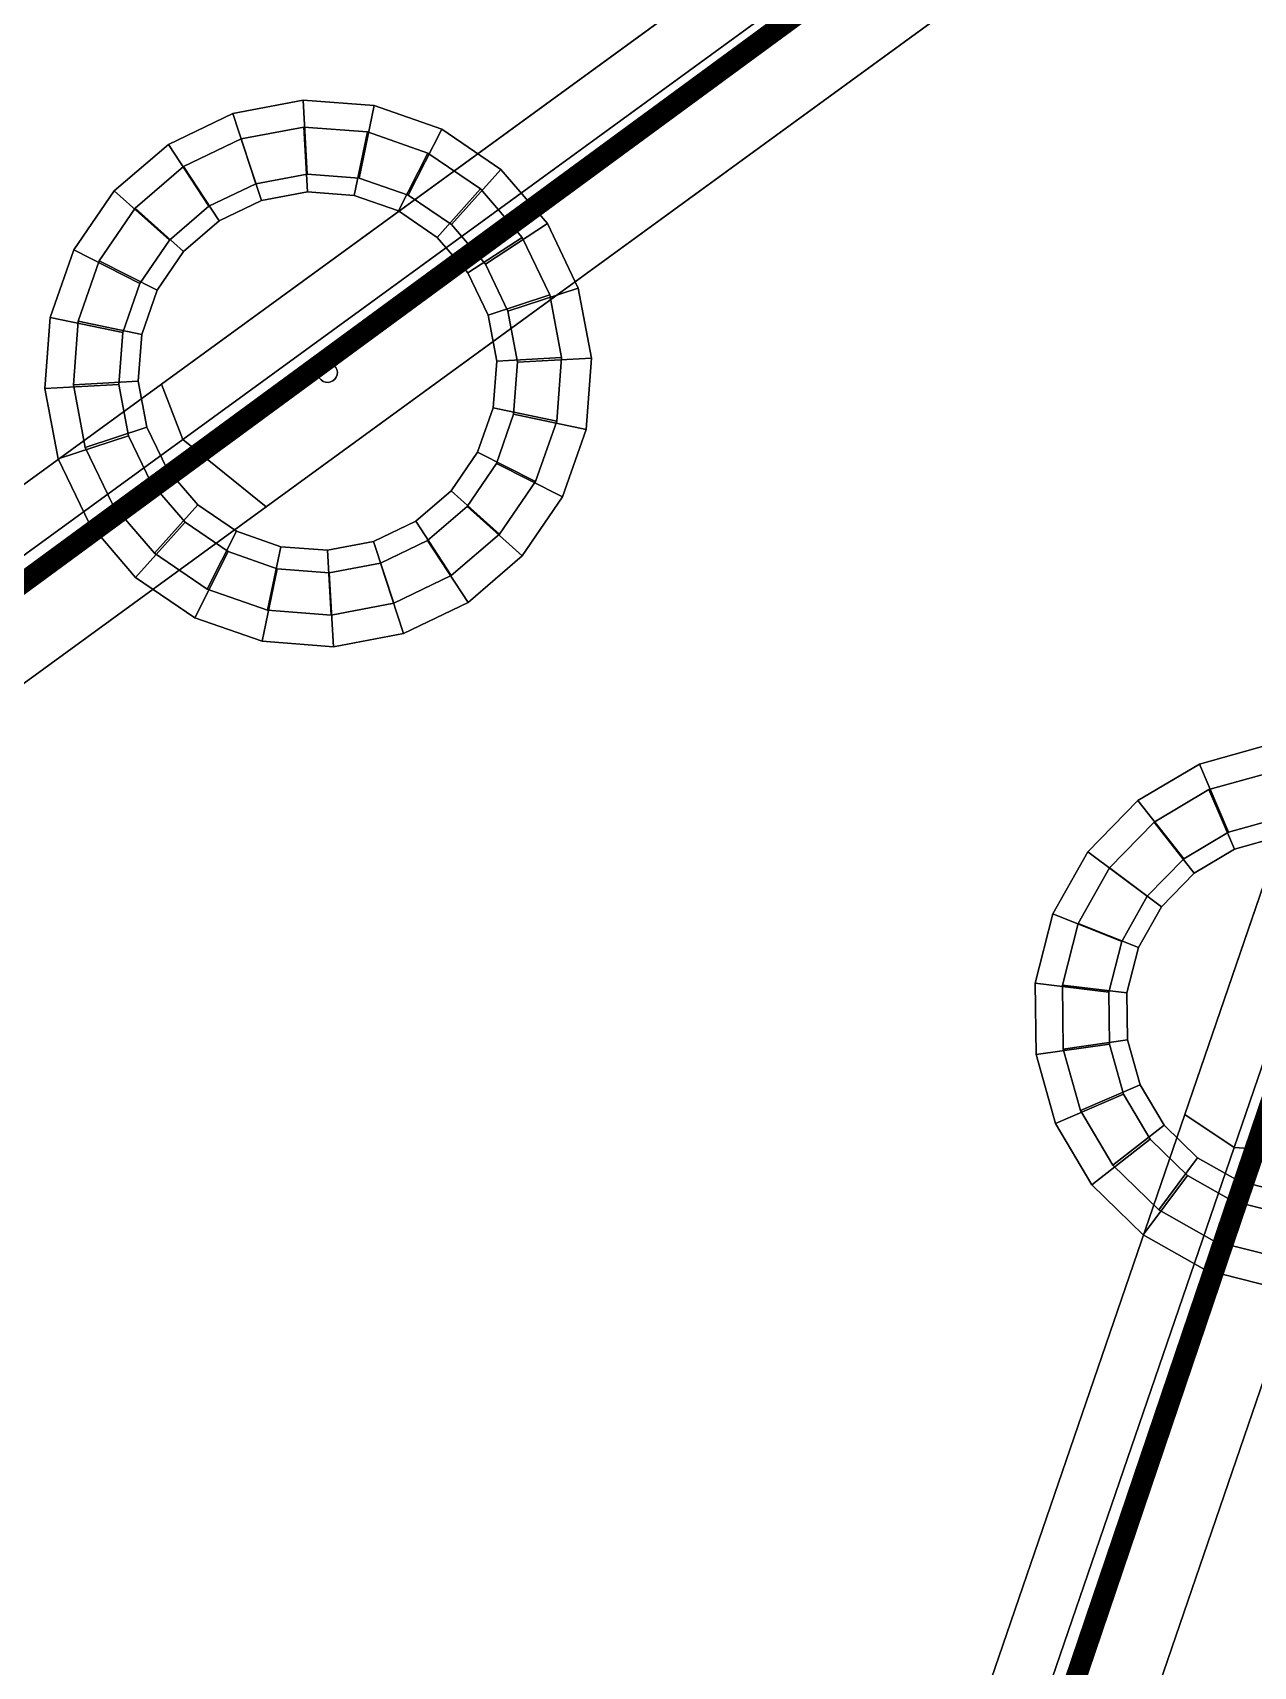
# Model space of a CAD drawing. Header units: inches. Extents: x -2 to 2474, y 1 to 287.
# Drawn here: x 166.168 to 166.572, y 174.72 to 175.261 of the extents above; entities that cross this region are included whole.
import ezdxf

# ---------------------------------------------------------------- set-up
doc = ezdxf.new("R2010")
doc.units = ezdxf.units.IN
doc.header["$MEASUREMENT"] = 0
doc.layers.add('DLX_LUM', color=7, linetype='Continuous', true_color=0xffd400)

msp = doc.modelspace()

# ---------------------------------------------------------------- linework, layer by layer
at = {"layer": 'DLX_LUM'}
for points in [[(166.72984, 175.52299, 0), (166.21069, 175.14466, 0)], [(166.21069, 175.14466, 0), (166.72984, 175.52299, 0)], [(166.21776, 175.12632, 0), (166.73191, 175.501, 0)], [(166.73191, 175.501, 0), (166.21776, 175.12632, 0)], [(166.21069, 175.14466, 0), (166.69729, 175.49926, 0)], [(166.69729, 175.49926, 0), (166.21069, 175.14466, 0)], [(166.21776, 175.12632, 0), (166.73038, 175.49989, 0)], [(166.73038, 175.49989, 0), (166.21776, 175.12632, 0)], [(166.74623, 175.47565, 0), (166.54977, 174.90265, 0)], [(166.54977, 174.90265, 0), (166.74623, 175.47565, 0)], [(166.74333, 175.4669, 0), (166.24538, 175.10402, 0)], [(166.24538, 175.10402, 0), (166.74333, 175.4669, 0)], [(166.74319, 175.46679, 0), (166.24538, 175.10402, 0)], [(166.24538, 175.10402, 0), (166.74319, 175.46679, 0)], [(166.74319, 175.46679, 0), (166.54977, 174.90265, 0)], [(166.54977, 174.90265, 0), (166.74319, 175.46679, 0)], [(166.56608, 174.89168, 0), (166.76189, 175.46279, 0)], [(166.76189, 175.46279, 0), (166.56608, 174.89168, 0)], [(166.76189, 175.46279, 0), (166.56608, 174.89168, 0)], [(166.56608, 174.89168, 0), (166.76189, 175.46279, 0)], [(165.30083, 174.4484, 0), (166.55606, 175.37034, 0)], [(166.55606, 175.37034, 0), (165.30083, 174.4484, 0)], [(165.30185, 174.44921, 0), (166.55617, 175.37049, 0)], [(166.55617, 175.37049, 0), (165.30185, 174.44921, 0)], [(165.303, 174.44985, 0), (166.55641, 175.37046, 0)], [(166.55641, 175.37046, 0), (165.303, 174.44985, 0)], [(165.29926, 174.44555, 0), (166.55651, 175.36897, 0)], [(166.55651, 175.36897, 0), (165.29926, 174.44555, 0)], [(165.29934, 174.44467, 0), (166.55689, 175.36832, 0)], [(166.55689, 175.36832, 0), (165.29934, 174.44467, 0)], [(165.29949, 174.44651, 0), (166.55623, 175.36956, 0)], [(166.55623, 175.36956, 0), (165.29949, 174.44651, 0)], [(165.29974, 174.44394, 0), (166.55735, 175.36763, 0)], [(166.55735, 175.36763, 0), (165.29974, 174.44394, 0)], [(165.30003, 174.44748, 0), (166.55608, 175.37002, 0)], [(166.55608, 175.37002, 0), (165.30003, 174.44748, 0)], [(165.30042, 174.44339, 0), (166.55786, 175.36695, 0)], [(166.55786, 175.36695, 0), (165.30042, 174.44339, 0)], [(165.30135, 174.44307, 0), (166.55838, 175.36634, 0)], [(166.55838, 175.36634, 0), (165.30135, 174.44307, 0)], [(165.30245, 174.44301, 0), (166.55888, 175.36583, 0)], [(166.55888, 175.36583, 0), (165.30245, 174.44301, 0)], [(165.30365, 174.44319, 0), (166.55932, 175.36546, 0)], [(166.55932, 175.36546, 0), (165.30365, 174.44319, 0)], [(165.30422, 174.45028, 0), (166.55677, 175.37025, 0)], [(166.55677, 175.37025, 0), (165.30422, 174.45028, 0)], [(165.30487, 174.44362, 0), (166.55968, 175.36525, 0)], [(166.55968, 175.36525, 0), (165.30487, 174.44362, 0)], [(165.30542, 174.45046, 0), (166.55721, 175.36988, 0)], [(166.55721, 175.36988, 0), (165.30542, 174.45046, 0)], [(165.30603, 174.44426, 0), (166.55992, 175.36522, 0)], [(166.55992, 175.36522, 0), (165.30603, 174.44426, 0)], [(165.30652, 174.4504, 0), (166.55771, 175.36937, 0)], [(166.55771, 175.36937, 0), (165.30652, 174.4504, 0)], [(166.56004, 175.36537, 0), (165.30704, 174.44507, 0)], [(165.30704, 174.44507, 0), (166.56004, 175.36537, 0)], [(165.30745, 174.45008, 0), (166.55823, 175.36875, 0)], [(166.55823, 175.36875, 0), (165.30745, 174.45008, 0)], [(165.30784, 174.44599, 0), (166.56001, 175.36569, 0)], [(166.56001, 175.36569, 0), (165.30784, 174.44599, 0)], [(166.55874, 175.36808, 0), (165.30813, 174.44954, 0)], [(165.30813, 174.44954, 0), (166.55874, 175.36808, 0)], [(165.30838, 174.44697, 0), (166.55986, 175.36616, 0)], [(166.55986, 175.36616, 0), (165.30838, 174.44697, 0)], [(165.30853, 174.4488, 0), (166.5592, 175.3674, 0)], [(166.5592, 175.3674, 0), (165.30853, 174.4488, 0)], [(166.55958, 175.36674, 0), (165.30861, 174.44792, 0)], [(165.30861, 174.44792, 0), (166.55958, 175.36674, 0)], [(166.20356, 173.80926, 0), (166.69542, 175.26155, 0)], [(166.69542, 175.26155, 0), (166.20356, 173.80926, 0)], [(166.20367, 173.80816, 0), (166.69586, 175.26139, 0)], [(166.69586, 175.26139, 0), (166.20367, 173.80816, 0)], [(166.20368, 173.81048, 0), (166.69517, 175.26163, 0)], [(166.69517, 175.26163, 0), (166.20368, 173.81048, 0)], [(166.20403, 173.80724, 0), (166.69646, 175.26118, 0)], [(166.69646, 175.26118, 0), (166.20403, 173.80724, 0)], [(166.69512, 175.26165, 0), (166.20405, 173.81172, 0)], [(166.20405, 173.81172, 0), (166.69512, 175.26165, 0)], [(166.2046, 173.80657, 0), (166.69717, 175.26093, 0)], [(166.69717, 175.26093, 0), (166.2046, 173.80657, 0)], [(166.69528, 175.2616, 0), (166.20463, 173.81291, 0)], [(166.20463, 173.81291, 0), (166.69528, 175.2616, 0)], [(166.20535, 173.80619, 0), (166.69796, 175.26066, 0)], [(166.69796, 175.26066, 0), (166.20535, 173.80619, 0)], [(166.69564, 175.26147, 0), (166.20538, 173.81396, 0)], [(166.20538, 173.81396, 0), (166.69564, 175.26147, 0)], [(166.20623, 173.80614, 0), (166.69875, 175.26038, 0)], [(166.69875, 175.26038, 0), (166.20623, 173.80614, 0)], [(166.69616, 175.26129, 0), (166.20626, 173.8148, 0)], [(166.20626, 173.8148, 0), (166.69616, 175.26129, 0)], [(166.20716, 173.80641, 0), (166.69951, 175.26011, 0)], [(166.69951, 175.26011, 0), (166.20716, 173.80641, 0)], [(166.69683, 175.26105, 0), (166.2072, 173.81538, 0)], [(166.2072, 173.81538, 0), (166.69683, 175.26105, 0)], [(166.2081, 173.80698, 0), (166.70018, 175.25988, 0)], [(166.70018, 175.25988, 0), (166.2081, 173.80698, 0)], [(166.69759, 175.26079, 0), (166.20814, 173.81565, 0)], [(166.20814, 173.81565, 0), (166.69759, 175.26079, 0)], [(166.20898, 173.80783, 0), (166.7007, 175.25969, 0)], [(166.7007, 175.25969, 0), (166.20898, 173.80783, 0)], [(166.69838, 175.26051, 0), (166.20901, 173.81559, 0)], [(166.20901, 173.81559, 0), (166.69838, 175.26051, 0)], [(166.20973, 173.80888, 0), (166.70106, 175.25957, 0)], [(166.70106, 175.25957, 0), (166.20973, 173.80888, 0)], [(166.69917, 175.26023, 0), (166.20976, 173.81522, 0)], [(166.20976, 173.81522, 0), (166.69917, 175.26023, 0)], [(166.21031, 173.81007, 0), (166.70122, 175.25952, 0)], [(166.70122, 175.25952, 0), (166.21031, 173.81007, 0)], [(166.69988, 175.25999, 0), (166.21033, 173.81455, 0)], [(166.21033, 173.81455, 0), (166.69988, 175.25999, 0)], [(166.70117, 175.25953, 0), (166.21068, 173.81131, 0)], [(166.21068, 173.81131, 0), (166.70117, 175.25953, 0)], [(166.70048, 175.25978, 0), (166.21069, 173.81363, 0)], [(166.21069, 173.81363, 0), (166.70048, 175.25978, 0)], [(166.70092, 175.25962, 0), (166.21081, 173.81253, 0)], [(166.21081, 173.81253, 0), (166.70092, 175.25962, 0)], [(166.25762, 175.23883, 0), (166.23435, 175.23444, 0)], [(166.23435, 175.23444, 0), (166.25762, 175.23883, 0)], [(166.28123, 175.23705, 0), (166.25762, 175.23883, 0)], [(166.25898, 175.21432, 0), (166.25762, 175.23883, 0)], [(166.25762, 175.23883, 0), (166.28123, 175.23705, 0)], [(166.25762, 175.23883, 0), (166.25898, 175.21432, 0)], [(166.2762, 175.21302, 0), (166.28123, 175.23705, 0)], [(166.28123, 175.23705, 0), (166.2762, 175.21302, 0)], [(166.30358, 175.22922, 0), (166.28123, 175.23705, 0)], [(166.28123, 175.23705, 0), (166.30358, 175.22922, 0)], [(166.21301, 175.22418, 0), (166.23435, 175.23444, 0)], [(166.23435, 175.23444, 0), (166.21301, 175.22418, 0)], [(166.23435, 175.23444, 0), (166.24201, 175.21112, 0)], [(166.24201, 175.21112, 0), (166.23435, 175.23444, 0)], [(166.25791, 175.22989, 0), (166.23713, 175.22597, 0)], [(166.23713, 175.22597, 0), (166.25791, 175.22989, 0)], [(166.27899, 175.2283, 0), (166.25791, 175.22989, 0)], [(166.25791, 175.22989, 0), (166.2591, 175.20841, 0)], [(166.2591, 175.20841, 0), (166.25791, 175.22989, 0)], [(166.25791, 175.22989, 0), (166.27899, 175.2283, 0)], [(166.19505, 175.20874, 0), (166.21301, 175.22418, 0)], [(166.21301, 175.22418, 0), (166.19505, 175.20874, 0)], [(166.22644, 175.20364, 0), (166.21301, 175.22418, 0)], [(166.21301, 175.22418, 0), (166.22644, 175.20364, 0)], [(166.23713, 175.22597, 0), (166.21808, 175.21681, 0)], [(166.21808, 175.21681, 0), (166.23713, 175.22597, 0)], [(166.23713, 175.22597, 0), (166.24385, 175.20553, 0)], [(166.24385, 175.20553, 0), (166.23713, 175.22597, 0)], [(166.27899, 175.2283, 0), (166.27458, 175.20724, 0)], [(166.27458, 175.20724, 0), (166.27899, 175.2283, 0)], [(166.29894, 175.2213, 0), (166.27899, 175.2283, 0)], [(166.27899, 175.2283, 0), (166.29894, 175.2213, 0)], [(166.2925, 175.20731, 0), (166.30358, 175.22922, 0)], [(166.30358, 175.22922, 0), (166.2925, 175.20731, 0)], [(166.32313, 175.21586, 0), (166.30358, 175.22922, 0)], [(166.30358, 175.22922, 0), (166.32313, 175.21586, 0)], [(166.29894, 175.2213, 0), (166.28924, 175.20211, 0)], [(166.28924, 175.20211, 0), (166.29894, 175.2213, 0)], [(166.3164, 175.20939, 0), (166.29894, 175.2213, 0)], [(166.29894, 175.2213, 0), (166.3164, 175.20939, 0)], [(166.21808, 175.21681, 0), (166.20205, 175.20303, 0)], [(166.20205, 175.20303, 0), (166.21808, 175.21681, 0)], [(166.21808, 175.21681, 0), (166.22985, 175.1988, 0)], [(166.22985, 175.1988, 0), (166.21808, 175.21681, 0)], [(166.24201, 175.21112, 0), (166.25898, 175.21432, 0)], [(166.25898, 175.21432, 0), (166.24201, 175.21112, 0)], [(166.25898, 175.21432, 0), (166.2762, 175.21302, 0)], [(166.2762, 175.21302, 0), (166.25898, 175.21432, 0)], [(166.30677, 175.19757, 0), (166.32313, 175.21586, 0)], [(166.32313, 175.21586, 0), (166.30677, 175.19757, 0)], [(166.33857, 175.19791, 0), (166.32313, 175.21586, 0)], [(166.32313, 175.21586, 0), (166.33857, 175.19791, 0)], [(166.1817, 175.18918, 0), (166.19505, 175.20874, 0)], [(166.19505, 175.20874, 0), (166.1817, 175.18918, 0)], [(166.21335, 175.19238, 0), (166.19505, 175.20874, 0)], [(166.19505, 175.20874, 0), (166.21335, 175.19238, 0)], [(166.22644, 175.20364, 0), (166.24201, 175.21112, 0)], [(166.24201, 175.21112, 0), (166.22644, 175.20364, 0)], [(166.24385, 175.20553, 0), (166.2591, 175.20841, 0)], [(166.2591, 175.20841, 0), (166.24385, 175.20553, 0)], [(166.2591, 175.20841, 0), (166.27458, 175.20724, 0)], [(166.27458, 175.20724, 0), (166.2591, 175.20841, 0)], [(166.2762, 175.21302, 0), (166.2925, 175.20731, 0)], [(166.2925, 175.20731, 0), (166.2762, 175.21302, 0)], [(166.3164, 175.20939, 0), (166.30206, 175.19335, 0)], [(166.30206, 175.19335, 0), (166.3164, 175.20939, 0)], [(166.33019, 175.19335, 0), (166.3164, 175.20939, 0)], [(166.3164, 175.20939, 0), (166.33019, 175.19335, 0)], [(166.20205, 175.20303, 0), (166.19013, 175.18556, 0)], [(166.19013, 175.18556, 0), (166.20205, 175.20303, 0)], [(166.20205, 175.20303, 0), (166.21808, 175.18868, 0)], [(166.21808, 175.18868, 0), (166.20205, 175.20303, 0)], [(166.21335, 175.19238, 0), (166.22644, 175.20364, 0)], [(166.22644, 175.20364, 0), (166.21335, 175.19238, 0)], [(166.22985, 175.1988, 0), (166.24385, 175.20553, 0)], [(166.24385, 175.20553, 0), (166.22985, 175.1988, 0)], [(166.27458, 175.20724, 0), (166.28924, 175.20211, 0)], [(166.28924, 175.20211, 0), (166.27458, 175.20724, 0)], [(166.2925, 175.20731, 0), (166.30677, 175.19757, 0)], [(166.30677, 175.19757, 0), (166.2925, 175.20731, 0)], [(166.21808, 175.18868, 0), (166.22985, 175.1988, 0)], [(166.22985, 175.1988, 0), (166.21808, 175.18868, 0)], [(166.28924, 175.20211, 0), (166.30206, 175.19335, 0)], [(166.30206, 175.19335, 0), (166.28924, 175.20211, 0)], [(166.30677, 175.19757, 0), (166.31803, 175.18448, 0)], [(166.31803, 175.18448, 0), (166.30677, 175.19757, 0)], [(166.31803, 175.18448, 0), (166.33857, 175.19791, 0)], [(166.33857, 175.19791, 0), (166.31803, 175.18448, 0)], [(166.34883, 175.17657, 0), (166.33857, 175.19791, 0)], [(166.33857, 175.19791, 0), (166.34883, 175.17657, 0)], [(166.20361, 175.17811, 0), (166.21335, 175.19238, 0)], [(166.21335, 175.19238, 0), (166.20361, 175.17811, 0)], [(166.30206, 175.19335, 0), (166.31218, 175.18158, 0)], [(166.31218, 175.18158, 0), (166.30206, 175.19335, 0)], [(166.33019, 175.19335, 0), (166.31218, 175.18158, 0)], [(166.31218, 175.18158, 0), (166.33019, 175.19335, 0)], [(166.33935, 175.1743, 0), (166.33019, 175.19335, 0)], [(166.33019, 175.19335, 0), (166.33935, 175.1743, 0)], [(166.17387, 175.16684, 0), (166.1817, 175.18918, 0)], [(166.1817, 175.18918, 0), (166.17387, 175.16684, 0)], [(166.20361, 175.17811, 0), (166.1817, 175.18918, 0)], [(166.1817, 175.18918, 0), (166.20361, 175.17811, 0)], [(166.20932, 175.17586, 0), (166.21808, 175.18868, 0)], [(166.21808, 175.18868, 0), (166.20932, 175.17586, 0)], [(166.19013, 175.18556, 0), (166.18313, 175.16561, 0)], [(166.18313, 175.16561, 0), (166.19013, 175.18556, 0)], [(166.19013, 175.18556, 0), (166.20932, 175.17586, 0)], [(166.20932, 175.17586, 0), (166.19013, 175.18556, 0)], [(166.31218, 175.18158, 0), (166.31891, 175.16759, 0)], [(166.31891, 175.16759, 0), (166.31218, 175.18158, 0)], [(166.31803, 175.18448, 0), (166.32551, 175.16891, 0)], [(166.32551, 175.16891, 0), (166.31803, 175.18448, 0)], [(166.1979, 175.16181, 0), (166.20361, 175.17811, 0)], [(166.20361, 175.17811, 0), (166.1979, 175.16181, 0)], [(166.20419, 175.16121, 0), (166.20932, 175.17586, 0)], [(166.20932, 175.17586, 0), (166.20419, 175.16121, 0)], [(166.32551, 175.16891, 0), (166.34883, 175.17657, 0)], [(166.34883, 175.17657, 0), (166.32551, 175.16891, 0)], [(166.35322, 175.1533, 0), (166.34883, 175.17657, 0)], [(166.34883, 175.17657, 0), (166.35322, 175.1533, 0)], [(166.33935, 175.1743, 0), (166.31891, 175.16759, 0)], [(166.31891, 175.16759, 0), (166.33935, 175.1743, 0)], [(166.34327, 175.15352, 0), (166.33935, 175.1743, 0)], [(166.33935, 175.1743, 0), (166.34327, 175.15352, 0)], [(166.17209, 175.14323, 0), (166.17387, 175.16684, 0)], [(166.17387, 175.16684, 0), (166.17209, 175.14323, 0)], [(166.1979, 175.16181, 0), (166.17387, 175.16684, 0)], [(166.17387, 175.16684, 0), (166.1979, 175.16181, 0)], [(166.18313, 175.16561, 0), (166.18154, 175.14453, 0)], [(166.18154, 175.14453, 0), (166.18313, 175.16561, 0)], [(166.18313, 175.16561, 0), (166.20419, 175.16121, 0)], [(166.20419, 175.16121, 0), (166.18313, 175.16561, 0)], [(166.31891, 175.16759, 0), (166.32179, 175.15233, 0)], [(166.32179, 175.15233, 0), (166.31891, 175.16759, 0)], [(166.32551, 175.16891, 0), (166.32871, 175.15194, 0)], [(166.32871, 175.15194, 0), (166.32551, 175.16891, 0)], [(166.19659, 175.14459, 0), (166.1979, 175.16181, 0)], [(166.1979, 175.16181, 0), (166.19659, 175.14459, 0)], [(166.20302, 175.14572, 0), (166.20419, 175.16121, 0)], [(166.20419, 175.16121, 0), (166.20302, 175.14572, 0)], [(166.2626, 175.14917, 0), (166.26253, 175.14832, 0)], [(166.26253, 175.14832, 0), (166.2626, 175.14917, 0)], [(166.26253, 175.14832, 0), (166.2626, 175.14917, 0)], [(166.2626, 175.14917, 0), (166.26253, 175.14832, 0)], [(166.26253, 175.14832, 0), (166.26269, 175.14749, 0)], [(166.26269, 175.14749, 0), (166.26253, 175.14832, 0)], [(166.26253, 175.14832, 0), (166.26253, 175.14832, 0)], [(166.26269, 175.14749, 0), (166.26253, 175.14832, 0)], [(166.26253, 175.14832, 0), (166.26253, 175.14832, 0)], [(166.26253, 175.14832, 0), (166.26269, 175.14749, 0)], [(166.26288, 175.14997, 0), (166.2626, 175.14917, 0)], [(166.2626, 175.14917, 0), (166.26288, 175.14997, 0)], [(166.2626, 175.14917, 0), (166.26288, 175.14997, 0)], [(166.26288, 175.14997, 0), (166.2626, 175.14917, 0)], [(166.2626, 175.14917, 0), (166.2626, 175.14917, 0)], [(166.2626, 175.14917, 0), (166.2626, 175.14917, 0)], [(166.26335, 175.15066, 0), (166.26288, 175.14997, 0)], [(166.26288, 175.14997, 0), (166.26335, 175.15066, 0)], [(166.26288, 175.14997, 0), (166.26335, 175.15066, 0)], [(166.26335, 175.15066, 0), (166.26288, 175.14997, 0)], [(166.26288, 175.14997, 0), (166.26288, 175.14997, 0)], [(166.26288, 175.14997, 0), (166.26288, 175.14997, 0)], [(166.26399, 175.15121, 0), (166.26335, 175.15066, 0)], [(166.26335, 175.15066, 0), (166.26399, 175.15121, 0)], [(166.26335, 175.15066, 0), (166.26399, 175.15121, 0)], [(166.26399, 175.15121, 0), (166.26335, 175.15066, 0)], [(166.26335, 175.15066, 0), (166.26335, 175.15066, 0)], [(166.26335, 175.15066, 0), (166.26335, 175.15066, 0)], [(166.26476, 175.15158, 0), (166.26399, 175.15121, 0)], [(166.26399, 175.15121, 0), (166.26476, 175.15158, 0)], [(166.26399, 175.15121, 0), (166.26476, 175.15158, 0)], [(166.26476, 175.15158, 0), (166.26399, 175.15121, 0)], [(166.26399, 175.15121, 0), (166.26399, 175.15121, 0)], [(166.26399, 175.15121, 0), (166.26399, 175.15121, 0)], [(166.26559, 175.15174, 0), (166.26476, 175.15158, 0)], [(166.26476, 175.15158, 0), (166.26559, 175.15174, 0)], [(166.26476, 175.15158, 0), (166.26559, 175.15174, 0)], [(166.26559, 175.15174, 0), (166.26476, 175.15158, 0)], [(166.26476, 175.15158, 0), (166.26476, 175.15158, 0)], [(166.26476, 175.15158, 0), (166.26476, 175.15158, 0)], [(166.26643, 175.15167, 0), (166.26559, 175.15174, 0)], [(166.26559, 175.15174, 0), (166.26643, 175.15167, 0)], [(166.26559, 175.15174, 0), (166.26559, 175.15174, 0)], [(166.26559, 175.15174, 0), (166.26643, 175.15167, 0)], [(166.26643, 175.15167, 0), (166.26559, 175.15174, 0)], [(166.26559, 175.15174, 0), (166.26559, 175.15174, 0)], [(166.26723, 175.15139, 0), (166.26643, 175.15167, 0)], [(166.26643, 175.15167, 0), (166.26723, 175.15139, 0)], [(166.26643, 175.15167, 0), (166.26643, 175.15167, 0)], [(166.26643, 175.15167, 0), (166.26723, 175.15139, 0)], [(166.26723, 175.15139, 0), (166.26643, 175.15167, 0)], [(166.26643, 175.15167, 0), (166.26643, 175.15167, 0)], [(166.26793, 175.15092, 0), (166.26723, 175.15139, 0)], [(166.26723, 175.15139, 0), (166.26793, 175.15092, 0)], [(166.26723, 175.15139, 0), (166.26723, 175.15139, 0)], [(166.26723, 175.15139, 0), (166.26793, 175.15092, 0)], [(166.26793, 175.15092, 0), (166.26723, 175.15139, 0)], [(166.26723, 175.15139, 0), (166.26723, 175.15139, 0)], [(166.26848, 175.15028, 0), (166.26793, 175.15092, 0)], [(166.26793, 175.15092, 0), (166.26848, 175.15028, 0)], [(166.26793, 175.15092, 0), (166.26793, 175.15092, 0)], [(166.26793, 175.15092, 0), (166.26848, 175.15028, 0)], [(166.26848, 175.15028, 0), (166.26793, 175.15092, 0)], [(166.26793, 175.15092, 0), (166.26793, 175.15092, 0)], [(166.26885, 175.14952, 0), (166.26848, 175.15028, 0)], [(166.26848, 175.15028, 0), (166.26885, 175.14952, 0)], [(166.26848, 175.15028, 0), (166.26848, 175.15028, 0)], [(166.26848, 175.15028, 0), (166.26885, 175.14952, 0)], [(166.26885, 175.14952, 0), (166.26848, 175.15028, 0)], [(166.26848, 175.15028, 0), (166.26848, 175.15028, 0)], [(166.269, 175.14868, 0), (166.26885, 175.14952, 0)], [(166.26885, 175.14952, 0), (166.269, 175.14868, 0)], [(166.26885, 175.14952, 0), (166.26885, 175.14952, 0)], [(166.26885, 175.14952, 0), (166.269, 175.14868, 0)], [(166.269, 175.14868, 0), (166.26885, 175.14952, 0)], [(166.26885, 175.14952, 0), (166.26885, 175.14952, 0)], [(166.26894, 175.14784, 0), (166.269, 175.14868, 0)], [(166.269, 175.14868, 0), (166.26894, 175.14784, 0)], [(166.269, 175.14868, 0), (166.26894, 175.14784, 0)], [(166.26894, 175.14784, 0), (166.269, 175.14868, 0)], [(166.269, 175.14868, 0), (166.269, 175.14868, 0)], [(166.269, 175.14868, 0), (166.269, 175.14868, 0)], [(166.32179, 175.15233, 0), (166.32062, 175.13685, 0)], [(166.32062, 175.13685, 0), (166.32179, 175.15233, 0)], [(166.34327, 175.15352, 0), (166.32179, 175.15233, 0)], [(166.32179, 175.15233, 0), (166.34327, 175.15352, 0)], [(166.32871, 175.15194, 0), (166.32741, 175.13472, 0)], [(166.32741, 175.13472, 0), (166.32871, 175.15194, 0)], [(166.32871, 175.15194, 0), (166.35322, 175.1533, 0)], [(166.35322, 175.1533, 0), (166.32871, 175.15194, 0)], [(166.34167, 175.13244, 0), (166.34327, 175.15352, 0)], [(166.34327, 175.15352, 0), (166.34167, 175.13244, 0)], [(166.35144, 175.12969, 0), (166.35322, 175.1533, 0)], [(166.35322, 175.1533, 0), (166.35144, 175.12969, 0)], [(166.21069, 175.14466, 0), (165.69503, 174.76887, 0)], [(165.69503, 174.76887, 0), (166.21069, 175.14466, 0)], [(166.21069, 175.14466, 0), (165.69503, 174.76887, 0)], [(165.69503, 174.76887, 0), (166.21069, 175.14466, 0)], [(166.19659, 175.14459, 0), (166.17209, 175.14323, 0)], [(166.17209, 175.14323, 0), (166.19659, 175.14459, 0)], [(166.17648, 175.11996, 0), (166.17209, 175.14323, 0)], [(166.17209, 175.14323, 0), (166.17648, 175.11996, 0)], [(166.18154, 175.14453, 0), (166.20302, 175.14572, 0)], [(166.20302, 175.14572, 0), (166.18154, 175.14453, 0)], [(166.18154, 175.14453, 0), (166.18546, 175.12375, 0)], [(166.18546, 175.12375, 0), (166.18154, 175.14453, 0)], [(166.1998, 175.12762, 0), (166.19659, 175.14459, 0)], [(166.19659, 175.14459, 0), (166.1998, 175.12762, 0)], [(166.2059, 175.13046, 0), (166.20302, 175.14572, 0)], [(166.20302, 175.14572, 0), (166.2059, 175.13046, 0)], [(166.21069, 175.14466, 0), (166.21776, 175.12632, 0)], [(166.21776, 175.12632, 0), (166.21069, 175.14466, 0)], [(166.21069, 175.14466, 0), (166.21776, 175.12632, 0)], [(166.21776, 175.12632, 0), (166.21069, 175.14466, 0)], [(166.26269, 175.14749, 0), (166.26305, 175.14673, 0)], [(166.26305, 175.14673, 0), (166.26269, 175.14749, 0)], [(166.26305, 175.14673, 0), (166.26269, 175.14749, 0)], [(166.26269, 175.14749, 0), (166.26269, 175.14749, 0)], [(166.26269, 175.14749, 0), (166.26305, 175.14673, 0)], [(166.26269, 175.14749, 0), (166.26269, 175.14749, 0)], [(166.26305, 175.14673, 0), (166.26361, 175.14609, 0)], [(166.26361, 175.14609, 0), (166.26305, 175.14673, 0)], [(166.26305, 175.14673, 0), (166.26305, 175.14673, 0)], [(166.26361, 175.14609, 0), (166.26305, 175.14673, 0)], [(166.26305, 175.14673, 0), (166.26305, 175.14673, 0)], [(166.26305, 175.14673, 0), (166.26361, 175.14609, 0)], [(166.26361, 175.14609, 0), (166.26431, 175.14561, 0)], [(166.26431, 175.14561, 0), (166.26361, 175.14609, 0)], [(166.26361, 175.14609, 0), (166.26361, 175.14609, 0)], [(166.26431, 175.14561, 0), (166.26361, 175.14609, 0)], [(166.26361, 175.14609, 0), (166.26361, 175.14609, 0)], [(166.26361, 175.14609, 0), (166.26431, 175.14561, 0)], [(166.26431, 175.14561, 0), (166.2651, 175.14533, 0)], [(166.2651, 175.14533, 0), (166.26431, 175.14561, 0)], [(166.26431, 175.14561, 0), (166.26431, 175.14561, 0)], [(166.2651, 175.14533, 0), (166.26431, 175.14561, 0)], [(166.26431, 175.14561, 0), (166.26431, 175.14561, 0)], [(166.26431, 175.14561, 0), (166.2651, 175.14533, 0)], [(166.2651, 175.14533, 0), (166.26595, 175.14527, 0)], [(166.26595, 175.14527, 0), (166.2651, 175.14533, 0)], [(166.2651, 175.14533, 0), (166.2651, 175.14533, 0)], [(166.26595, 175.14527, 0), (166.2651, 175.14533, 0)], [(166.2651, 175.14533, 0), (166.2651, 175.14533, 0)], [(166.2651, 175.14533, 0), (166.26595, 175.14527, 0)], [(166.26595, 175.14527, 0), (166.26678, 175.14543, 0)], [(166.26678, 175.14543, 0), (166.26595, 175.14527, 0)], [(166.26678, 175.14543, 0), (166.26595, 175.14527, 0)], [(166.26595, 175.14527, 0), (166.26678, 175.14543, 0)], [(166.26595, 175.14527, 0), (166.26595, 175.14527, 0)], [(166.26595, 175.14527, 0), (166.26595, 175.14527, 0)], [(166.26678, 175.14543, 0), (166.26754, 175.14579, 0)], [(166.26754, 175.14579, 0), (166.26678, 175.14543, 0)], [(166.26754, 175.14579, 0), (166.26678, 175.14543, 0)], [(166.26678, 175.14543, 0), (166.26754, 175.14579, 0)], [(166.26678, 175.14543, 0), (166.26678, 175.14543, 0)], [(166.26678, 175.14543, 0), (166.26678, 175.14543, 0)], [(166.26754, 175.14579, 0), (166.26818, 175.14634, 0)], [(166.26818, 175.14634, 0), (166.26754, 175.14579, 0)], [(166.26818, 175.14634, 0), (166.26754, 175.14579, 0)], [(166.26754, 175.14579, 0), (166.26818, 175.14634, 0)], [(166.26754, 175.14579, 0), (166.26754, 175.14579, 0)], [(166.26754, 175.14579, 0), (166.26754, 175.14579, 0)], [(166.26818, 175.14634, 0), (166.26866, 175.14704, 0)], [(166.26866, 175.14704, 0), (166.26818, 175.14634, 0)], [(166.26866, 175.14704, 0), (166.26818, 175.14634, 0)], [(166.26818, 175.14634, 0), (166.26866, 175.14704, 0)], [(166.26818, 175.14634, 0), (166.26818, 175.14634, 0)], [(166.26818, 175.14634, 0), (166.26818, 175.14634, 0)], [(166.26866, 175.14704, 0), (166.26894, 175.14784, 0)], [(166.26894, 175.14784, 0), (166.26866, 175.14704, 0)], [(166.26894, 175.14784, 0), (166.26866, 175.14704, 0)], [(166.26866, 175.14704, 0), (166.26894, 175.14784, 0)], [(166.26866, 175.14704, 0), (166.26866, 175.14704, 0)], [(166.26866, 175.14704, 0), (166.26866, 175.14704, 0)], [(166.26894, 175.14784, 0), (166.26894, 175.14784, 0)], [(166.26894, 175.14784, 0), (166.26894, 175.14784, 0)], [(166.32062, 175.13685, 0), (166.31548, 175.12219, 0)], [(166.31548, 175.12219, 0), (166.32062, 175.13685, 0)], [(166.34167, 175.13244, 0), (166.32062, 175.13685, 0)], [(166.32062, 175.13685, 0), (166.34167, 175.13244, 0)], [(166.32741, 175.13472, 0), (166.3217, 175.11842, 0)], [(166.3217, 175.11842, 0), (166.32741, 175.13472, 0)], [(166.32741, 175.13472, 0), (166.35144, 175.12969, 0)], [(166.35144, 175.12969, 0), (166.32741, 175.13472, 0)], [(166.33468, 175.11249, 0), (166.34167, 175.13244, 0)], [(166.34167, 175.13244, 0), (166.33468, 175.11249, 0)], [(166.1998, 175.12762, 0), (166.17648, 175.11996, 0)], [(166.17648, 175.11996, 0), (166.1998, 175.12762, 0)], [(166.18546, 175.12375, 0), (166.2059, 175.13046, 0)], [(166.2059, 175.13046, 0), (166.18546, 175.12375, 0)], [(166.20728, 175.11205, 0), (166.1998, 175.12762, 0)], [(166.1998, 175.12762, 0), (166.20728, 175.11205, 0)], [(166.21263, 175.11648, 0), (166.2059, 175.13046, 0)], [(166.2059, 175.13046, 0), (166.21263, 175.11648, 0)], [(166.34361, 175.10734, 0), (166.35144, 175.12969, 0)], [(166.35144, 175.12969, 0), (166.34361, 175.10734, 0)], [(165.7021, 174.75053, 0), (166.21776, 175.12632, 0)], [(165.7021, 174.75053, 0), (166.21776, 175.12632, 0)], [(166.21776, 175.12632, 0), (165.7021, 174.75053, 0)], [(166.21776, 175.12632, 0), (165.7021, 174.75053, 0)], [(166.18546, 175.12375, 0), (166.19462, 175.1047, 0)], [(166.19462, 175.1047, 0), (166.18546, 175.12375, 0)], [(166.24538, 175.10402, 0), (166.21776, 175.12632, 0)], [(166.21776, 175.12632, 0), (166.24538, 175.10402, 0)], [(166.21776, 175.12632, 0), (166.24538, 175.10402, 0)], [(166.24538, 175.10402, 0), (166.21776, 175.12632, 0)], [(166.31548, 175.12219, 0), (166.30673, 175.10937, 0)], [(166.30673, 175.10937, 0), (166.31548, 175.12219, 0)], [(166.33468, 175.11249, 0), (166.31548, 175.12219, 0)], [(166.31548, 175.12219, 0), (166.33468, 175.11249, 0)], [(166.18674, 175.09862, 0), (166.17648, 175.11996, 0)], [(166.17648, 175.11996, 0), (166.18674, 175.09862, 0)], [(166.19462, 175.1047, 0), (166.21263, 175.11648, 0)], [(166.21263, 175.11648, 0), (166.19462, 175.1047, 0)], [(166.22275, 175.1047, 0), (166.21263, 175.11648, 0)], [(166.21263, 175.11648, 0), (166.22275, 175.1047, 0)], [(166.3217, 175.11842, 0), (166.31196, 175.10415, 0)], [(166.31196, 175.10415, 0), (166.3217, 175.11842, 0)], [(166.3217, 175.11842, 0), (166.34361, 175.10734, 0)], [(166.34361, 175.10734, 0), (166.3217, 175.11842, 0)], [(166.20728, 175.11205, 0), (166.18674, 175.09862, 0)], [(166.18674, 175.09862, 0), (166.20728, 175.11205, 0)], [(166.21854, 175.09896, 0), (166.20728, 175.11205, 0)], [(166.20728, 175.11205, 0), (166.21854, 175.09896, 0)], [(166.32276, 175.09503, 0), (166.33468, 175.11249, 0)], [(166.33468, 175.11249, 0), (166.32276, 175.09503, 0)], [(166.30673, 175.10937, 0), (166.29496, 175.09925, 0)], [(166.29496, 175.09925, 0), (166.30673, 175.10937, 0)], [(166.32276, 175.09503, 0), (166.30673, 175.10937, 0)], [(166.30673, 175.10937, 0), (166.32276, 175.09503, 0)], [(166.33026, 175.08779, 0), (166.34361, 175.10734, 0)], [(166.34361, 175.10734, 0), (166.33026, 175.08779, 0)], [(166.24538, 175.10402, 0), (165.72972, 174.72822, 0)], [(165.72972, 174.72822, 0), (166.24538, 175.10402, 0)], [(166.24538, 175.10402, 0), (165.72972, 174.72822, 0)], [(165.72972, 174.72822, 0), (166.24538, 175.10402, 0)], [(166.19462, 175.1047, 0), (166.2084, 175.08867, 0)], [(166.2084, 175.08867, 0), (166.19462, 175.1047, 0)], [(166.2084, 175.08867, 0), (166.22275, 175.1047, 0)], [(166.22275, 175.1047, 0), (166.2084, 175.08867, 0)], [(166.23557, 175.09595, 0), (166.22275, 175.1047, 0)], [(166.22275, 175.1047, 0), (166.23557, 175.09595, 0)], [(166.31196, 175.10415, 0), (166.29887, 175.09289, 0)], [(166.29887, 175.09289, 0), (166.31196, 175.10415, 0)], [(166.31196, 175.10415, 0), (166.33026, 175.08779, 0)], [(166.33026, 175.08779, 0), (166.31196, 175.10415, 0)], [(166.20218, 175.08066, 0), (166.18674, 175.09862, 0)], [(166.18674, 175.09862, 0), (166.20218, 175.08066, 0)], [(166.21854, 175.09896, 0), (166.20218, 175.08066, 0)], [(166.20218, 175.08066, 0), (166.21854, 175.09896, 0)], [(166.23281, 175.08922, 0), (166.21854, 175.09896, 0)], [(166.21854, 175.09896, 0), (166.23281, 175.08922, 0)], [(166.22587, 175.07675, 0), (166.23557, 175.09595, 0)], [(166.23557, 175.09595, 0), (166.22587, 175.07675, 0)], [(166.25022, 175.09081, 0), (166.23557, 175.09595, 0)], [(166.23557, 175.09595, 0), (166.25022, 175.09081, 0)], [(166.29496, 175.09925, 0), (166.28096, 175.09252, 0)], [(166.28096, 175.09252, 0), (166.29496, 175.09925, 0)], [(166.30673, 175.08124, 0), (166.29496, 175.09925, 0)], [(166.29496, 175.09925, 0), (166.30673, 175.08124, 0)], [(166.30673, 175.08124, 0), (166.32276, 175.09503, 0)], [(166.32276, 175.09503, 0), (166.30673, 175.08124, 0)], [(166.23281, 175.08922, 0), (166.22173, 175.06731, 0)], [(166.22173, 175.06731, 0), (166.23281, 175.08922, 0)], [(166.24911, 175.08351, 0), (166.23281, 175.08922, 0)], [(166.23281, 175.08922, 0), (166.24911, 175.08351, 0)], [(166.24582, 175.06976, 0), (166.25022, 175.09081, 0)], [(166.25022, 175.09081, 0), (166.24582, 175.06976, 0)], [(166.26571, 175.08964, 0), (166.25022, 175.09081, 0)], [(166.25022, 175.09081, 0), (166.26571, 175.08964, 0)], [(166.28096, 175.09252, 0), (166.26571, 175.08964, 0)], [(166.26571, 175.08964, 0), (166.28096, 175.09252, 0)], [(166.2669, 175.06817, 0), (166.26571, 175.08964, 0)], [(166.26571, 175.08964, 0), (166.2669, 175.06817, 0)], [(166.28096, 175.09252, 0), (166.28767, 175.07208, 0)], [(166.28767, 175.07208, 0), (166.28096, 175.09252, 0)], [(166.29887, 175.09289, 0), (166.2833, 175.0854, 0)], [(166.2833, 175.0854, 0), (166.29887, 175.09289, 0)], [(166.29887, 175.09289, 0), (166.3123, 175.07235, 0)], [(166.3123, 175.07235, 0), (166.29887, 175.09289, 0)], [(166.2084, 175.08867, 0), (166.22587, 175.07675, 0)], [(166.22587, 175.07675, 0), (166.2084, 175.08867, 0)], [(166.24911, 175.08351, 0), (166.24408, 175.05948, 0)], [(166.24408, 175.05948, 0), (166.24911, 175.08351, 0)], [(166.26633, 175.0822, 0), (166.24911, 175.08351, 0)], [(166.24911, 175.08351, 0), (166.26633, 175.0822, 0)], [(166.2833, 175.0854, 0), (166.26633, 175.0822, 0)], [(166.26633, 175.0822, 0), (166.2833, 175.0854, 0)], [(166.2833, 175.0854, 0), (166.29096, 175.06209, 0)], [(166.29096, 175.06209, 0), (166.2833, 175.0854, 0)], [(166.3123, 175.07235, 0), (166.33026, 175.08779, 0)], [(166.33026, 175.08779, 0), (166.3123, 175.07235, 0)], [(166.22173, 175.06731, 0), (166.20218, 175.08066, 0)], [(166.20218, 175.08066, 0), (166.22173, 175.06731, 0)], [(166.26633, 175.0822, 0), (166.26769, 175.0577, 0)], [(166.26769, 175.0577, 0), (166.26633, 175.0822, 0)], [(166.28767, 175.07208, 0), (166.30673, 175.08124, 0)], [(166.30673, 175.08124, 0), (166.28767, 175.07208, 0)], [(166.22587, 175.07675, 0), (166.24582, 175.06976, 0)], [(166.24582, 175.06976, 0), (166.22587, 175.07675, 0)], [(166.24408, 175.05948, 0), (166.22173, 175.06731, 0)], [(166.22173, 175.06731, 0), (166.24408, 175.05948, 0)], [(166.24582, 175.06976, 0), (166.2669, 175.06817, 0)], [(166.2669, 175.06817, 0), (166.24582, 175.06976, 0)], [(166.2669, 175.06817, 0), (166.28767, 175.07208, 0)], [(166.28767, 175.07208, 0), (166.2669, 175.06817, 0)], [(166.29096, 175.06209, 0), (166.3123, 175.07235, 0)], [(166.3123, 175.07235, 0), (166.29096, 175.06209, 0)], [(166.29096, 175.06209, 0), (166.26769, 175.0577, 0)], [(166.26769, 175.0577, 0), (166.29096, 175.06209, 0)], [(166.26769, 175.0577, 0), (166.24408, 175.05948, 0)], [(166.24408, 175.05948, 0), (166.26769, 175.0577, 0)], [(166.57739, 175.02518, 0), (166.55459, 175.01878, 0)], [(166.55459, 175.01878, 0), (166.57739, 175.02518, 0)], [(166.55459, 175.01878, 0), (166.53422, 175.0067, 0)], [(166.53422, 175.0067, 0), (166.55459, 175.01878, 0)], [(166.56425, 174.99622, 0), (166.55459, 175.01878, 0)], [(166.55459, 175.01878, 0), (166.56425, 174.99622, 0)], [(166.57812, 175.01604, 0), (166.55777, 175.01033, 0)], [(166.55777, 175.01033, 0), (166.57812, 175.01604, 0)], [(166.55777, 175.01033, 0), (166.53958, 174.99955, 0)], [(166.53958, 174.99955, 0), (166.55777, 175.01033, 0)], [(166.55777, 175.01033, 0), (166.56623, 174.99056, 0)], [(166.56623, 174.99056, 0), (166.55777, 175.01033, 0)], [(166.53422, 175.0067, 0), (166.51767, 174.98976, 0)], [(166.51767, 174.98976, 0), (166.53422, 175.0067, 0)], [(166.54939, 174.98741, 0), (166.53422, 175.0067, 0)], [(166.53422, 175.0067, 0), (166.54939, 174.98741, 0)], [(166.53958, 174.99955, 0), (166.52481, 174.98442, 0)], [(166.52481, 174.98442, 0), (166.53958, 174.99955, 0)], [(166.53958, 174.99955, 0), (166.55288, 174.98263, 0)], [(166.55288, 174.98263, 0), (166.53958, 174.99955, 0)], [(166.56425, 174.99622, 0), (166.58087, 175.00089, 0)], [(166.58087, 175.00089, 0), (166.56425, 174.99622, 0)], [(166.54939, 174.98741, 0), (166.56425, 174.99622, 0)], [(166.56425, 174.99622, 0), (166.54939, 174.98741, 0)], [(166.56623, 174.99056, 0), (166.58118, 174.99475, 0)], [(166.58118, 174.99475, 0), (166.56623, 174.99056, 0)], [(166.50608, 174.96912, 0), (166.51767, 174.98976, 0)], [(166.51767, 174.98976, 0), (166.50608, 174.96912, 0)], [(166.51767, 174.98976, 0), (166.53732, 174.97505, 0)], [(166.53732, 174.97505, 0), (166.51767, 174.98976, 0)], [(166.53732, 174.97505, 0), (166.54939, 174.98741, 0)], [(166.54939, 174.98741, 0), (166.53732, 174.97505, 0)], [(166.55288, 174.98263, 0), (166.56623, 174.99056, 0)], [(166.56623, 174.99056, 0), (166.55288, 174.98263, 0)], [(166.52481, 174.98442, 0), (166.51446, 174.96599, 0)], [(166.51446, 174.96599, 0), (166.52481, 174.98442, 0)], [(166.52481, 174.98442, 0), (166.54203, 174.97153, 0)], [(166.54203, 174.97153, 0), (166.52481, 174.98442, 0)], [(166.54203, 174.97153, 0), (166.55288, 174.98263, 0)], [(166.55288, 174.98263, 0), (166.54203, 174.97153, 0)], [(166.52886, 174.95999, 0), (166.53732, 174.97505, 0)], [(166.53732, 174.97505, 0), (166.52886, 174.95999, 0)], [(166.53443, 174.95799, 0), (166.54203, 174.97153, 0)], [(166.54203, 174.97153, 0), (166.53443, 174.95799, 0)], [(166.50022, 174.94618, 0), (166.50608, 174.96912, 0)], [(166.50608, 174.96912, 0), (166.50022, 174.94618, 0)], [(166.52886, 174.95999, 0), (166.50608, 174.96912, 0)], [(166.50608, 174.96912, 0), (166.52886, 174.95999, 0)], [(166.51446, 174.96599, 0), (166.50923, 174.9455, 0)], [(166.50923, 174.9455, 0), (166.51446, 174.96599, 0)], [(166.51446, 174.96599, 0), (166.53443, 174.95799, 0)], [(166.53443, 174.95799, 0), (166.51446, 174.96599, 0)], [(166.52459, 174.94326, 0), (166.52886, 174.95999, 0)], [(166.52886, 174.95999, 0), (166.52459, 174.94326, 0)], [(166.53058, 174.94294, 0), (166.53443, 174.95799, 0)], [(166.53443, 174.95799, 0), (166.53058, 174.94294, 0)], [(166.52459, 174.94326, 0), (166.50022, 174.94618, 0)], [(166.5005, 174.9225, 0), (166.50022, 174.94618, 0)], [(166.50022, 174.94618, 0), (166.52459, 174.94326, 0)], [(166.50022, 174.94618, 0), (166.5005, 174.9225, 0)], [(166.50923, 174.9455, 0), (166.53058, 174.94294, 0)], [(166.53058, 174.94294, 0), (166.50923, 174.9455, 0)], [(166.50923, 174.9455, 0), (166.50948, 174.92436, 0)], [(166.50948, 174.92436, 0), (166.50923, 174.9455, 0)], [(166.5248, 174.92599, 0), (166.52459, 174.94326, 0)], [(166.52459, 174.94326, 0), (166.5248, 174.92599, 0)], [(166.53077, 174.92742, 0), (166.53058, 174.94294, 0)], [(166.53058, 174.94294, 0), (166.53077, 174.92742, 0)], [(166.50948, 174.92436, 0), (166.53077, 174.92742, 0)], [(166.53077, 174.92742, 0), (166.50948, 174.92436, 0)], [(166.53496, 174.91247, 0), (166.53077, 174.92742, 0)], [(166.53077, 174.92742, 0), (166.53496, 174.91247, 0)], [(166.5248, 174.92599, 0), (166.5005, 174.9225, 0)], [(166.5005, 174.9225, 0), (166.5248, 174.92599, 0)], [(166.5069, 174.8997, 0), (166.5005, 174.9225, 0)], [(166.5005, 174.9225, 0), (166.5069, 174.8997, 0)], [(166.50948, 174.92436, 0), (166.51519, 174.90401, 0)], [(166.51519, 174.90401, 0), (166.50948, 174.92436, 0)], [(166.52946, 174.90936, 0), (166.5248, 174.92599, 0)], [(166.5248, 174.92599, 0), (166.52946, 174.90936, 0)], [(166.51519, 174.90401, 0), (166.53496, 174.91247, 0)], [(166.53496, 174.91247, 0), (166.51519, 174.90401, 0)], [(166.54288, 174.89912, 0), (166.53496, 174.91247, 0)], [(166.53496, 174.91247, 0), (166.54288, 174.89912, 0)], [(166.52946, 174.90936, 0), (166.5069, 174.8997, 0)], [(166.5069, 174.8997, 0), (166.52946, 174.90936, 0)], [(166.53827, 174.89451, 0), (166.52946, 174.90936, 0)], [(166.52946, 174.90936, 0), (166.53827, 174.89451, 0)], [(166.54977, 174.90265, 0), (166.34284, 174.29907, 0)], [(166.34284, 174.29907, 0), (166.54977, 174.90265, 0)], [(166.54977, 174.90265, 0), (166.34284, 174.29907, 0)], [(166.34284, 174.29907, 0), (166.54977, 174.90265, 0)], [(166.51898, 174.87934, 0), (166.5069, 174.8997, 0)], [(166.5069, 174.8997, 0), (166.51898, 174.87934, 0)], [(166.51519, 174.90401, 0), (166.52597, 174.88582, 0)], [(166.52597, 174.88582, 0), (166.51519, 174.90401, 0)], [(166.54977, 174.90265, 0), (166.56608, 174.89168, 0)], [(166.56608, 174.89168, 0), (166.54977, 174.90265, 0)], [(166.56608, 174.89168, 0), (166.54977, 174.90265, 0)], [(166.54977, 174.90265, 0), (166.56608, 174.89168, 0)], [(166.53827, 174.89451, 0), (166.51898, 174.87934, 0)], [(166.51898, 174.87934, 0), (166.53827, 174.89451, 0)], [(166.52597, 174.88582, 0), (166.54288, 174.89912, 0)], [(166.54288, 174.89912, 0), (166.52597, 174.88582, 0)], [(166.55063, 174.88244, 0), (166.53827, 174.89451, 0)], [(166.53827, 174.89451, 0), (166.55063, 174.88244, 0)], [(166.55399, 174.88827, 0), (166.54288, 174.89912, 0)], [(166.54288, 174.89912, 0), (166.55399, 174.88827, 0)], [(166.35915, 174.2881, 0), (166.56608, 174.89168, 0)], [(166.35915, 174.2881, 0), (166.56608, 174.89168, 0)], [(166.56608, 174.89168, 0), (166.35915, 174.2881, 0)], [(166.56608, 174.89168, 0), (166.35915, 174.2881, 0)], [(166.6015, 174.88925, 0), (166.39457, 174.28567, 0)], [(166.39457, 174.28567, 0), (166.6015, 174.88925, 0)], [(166.6015, 174.88925, 0), (166.39457, 174.28567, 0)], [(166.39457, 174.28567, 0), (166.6015, 174.88925, 0)], [(166.56608, 174.89168, 0), (166.6015, 174.88925, 0)], [(166.56608, 174.89168, 0), (166.6015, 174.88925, 0)], [(166.6015, 174.88925, 0), (166.56608, 174.89168, 0)], [(166.6015, 174.88925, 0), (166.56608, 174.89168, 0)], [(166.52597, 174.88582, 0), (166.5411, 174.87105, 0)], [(166.5411, 174.87105, 0), (166.52597, 174.88582, 0)], [(166.5411, 174.87105, 0), (166.55399, 174.88827, 0)], [(166.55399, 174.88827, 0), (166.5411, 174.87105, 0)], [(166.56753, 174.88067, 0), (166.55399, 174.88827, 0)], [(166.55399, 174.88827, 0), (166.56753, 174.88067, 0)], [(166.53592, 174.86279, 0), (166.51898, 174.87934, 0)], [(166.51898, 174.87934, 0), (166.53592, 174.86279, 0)], [(166.55063, 174.88244, 0), (166.53592, 174.86279, 0)], [(166.53592, 174.86279, 0), (166.55063, 174.88244, 0)], [(166.56569, 174.87398, 0), (166.55063, 174.88244, 0)], [(166.55063, 174.88244, 0), (166.56569, 174.87398, 0)], [(166.55953, 174.8607, 0), (166.56753, 174.88067, 0)], [(166.56753, 174.88067, 0), (166.55953, 174.8607, 0)], [(166.58257, 174.87682, 0), (166.56753, 174.88067, 0)], [(166.56753, 174.88067, 0), (166.58257, 174.87682, 0)], [(166.56569, 174.87398, 0), (166.55656, 174.85119, 0)], [(166.55656, 174.85119, 0), (166.56569, 174.87398, 0)], [(166.58242, 174.8697, 0), (166.56569, 174.87398, 0)], [(166.56569, 174.87398, 0), (166.58242, 174.8697, 0)], [(166.5411, 174.87105, 0), (166.55953, 174.8607, 0)], [(166.55953, 174.8607, 0), (166.5411, 174.87105, 0)], [(166.55656, 174.85119, 0), (166.53592, 174.86279, 0)], [(166.53592, 174.86279, 0), (166.55656, 174.85119, 0)], [(166.55953, 174.8607, 0), (166.58002, 174.85546, 0)], [(166.58002, 174.85546, 0), (166.55953, 174.8607, 0)], [(166.5795, 174.84533, 0), (166.55656, 174.85119, 0)], [(166.55656, 174.85119, 0), (166.5795, 174.84533, 0)]]:
    msp.add_polyline3d(points, dxfattribs=at)

doc.saveas('drawing.dxf')
